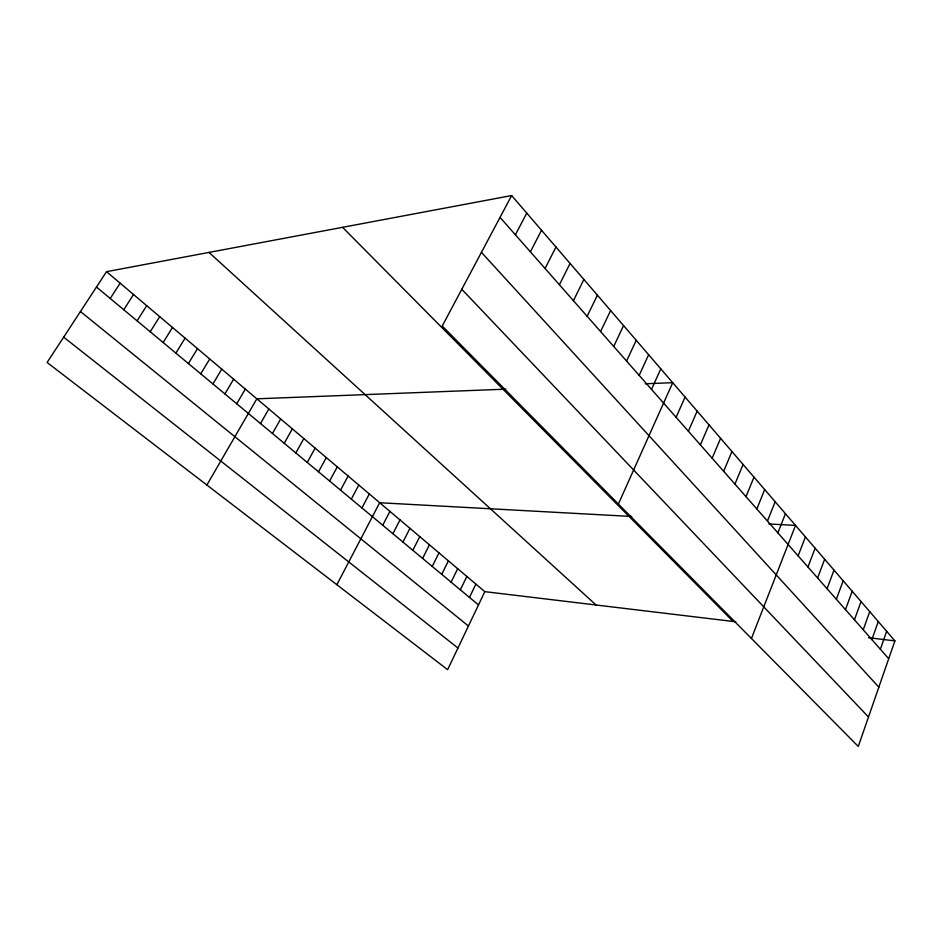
<?xml version="1.0" encoding="UTF-8"?>
<svg xmlns="http://www.w3.org/2000/svg" width="942" height="942" viewBox="0 0 942 942"><rect width="100%" height="100%" fill="white"/><g stroke="black" fill="none" stroke-linecap="round" stroke-linejoin="round"><path stroke-width="1.41" d="M894.9 640.878L858.28 746.453L442.234 326.026L511.659 195.547L894.9 640.878L868.512 637.71M880.37 649.25L886.658 631.293M871.88 639.606L878.274 621.555M863.237 629.798L869.737 611.629M854.441 619.801L861.047 601.526M845.48 609.627L852.192 591.246M836.355 599.277L843.184 580.778M827.064 588.715L834 570.11M817.597 577.964L824.65 559.254M807.953 567.013L815.136 548.185M798.121 555.851L805.422 536.905M751.433 638.476L795.531 525.412L768.825 523.952M777.88 532.866L785.451 513.696M767.471 521.044L775.172 501.745M756.838 508.974L764.68 489.569M746.005 496.67L753.989 477.135M734.948 484.117L743.085 464.465M723.668 471.294L731.958 451.524M712.152 458.224L720.595 438.324M700.389 444.871L708.996 424.854M688.378 431.236L697.162 411.101M676.12 417.306L685.069 397.041M618.388 504.029L672.718 382.699L645.235 383.759M651.511 389.352L660.801 368.852M639.171 375.352L648.649 354.734M626.571 361.045L636.239 340.309M613.713 346.444L623.569 325.579M735.796 621.779L484.812 591.647L447.638 669.68L47.1 362.47L106.517 271.673L511.659 195.547M469.481 597.428L475.887 584.099M600.572 331.525L610.628 310.542M460.355 589.845L466.843 576.445M587.149 316.276L597.405 295.176M451.112 582.144L457.671 568.697M573.431 300.698L583.887 279.48M441.739 574.349L448.38 560.843M432.237 566.448L438.972 552.883M559.407 284.767L570.087 263.43M422.617 558.429L429.422 544.806M412.843 550.305L419.755 536.622M402.952 542.074L409.947 528.332M545.065 268.482L555.968 247.028M392.908 533.714L399.997 519.913M530.405 251.832L541.532 230.26M382.735 525.247L389.917 511.388M336.871 584.723L379.685 502.734L631.682 516.475M515.404 234.793L526.766 213.104M361.94 507.95L369.311 493.961M351.319 499.107L358.796 485.059M340.545 490.146L348.116 476.028M329.618 481.044L337.283 466.867M318.514 471.812L326.297 457.577M307.257 462.44L315.146 448.145M295.835 452.937L303.83 438.572M284.237 443.282L292.35 428.857M272.462 433.485L280.681 419.002M260.498 423.535L268.847 408.981M206.887 485.024L256.836 398.819L505.795 389.164M236.725 403.753L245.309 389.07M224.914 393.921L233.616 379.19M212.927 383.947L221.759 369.146M200.764 373.833L209.713 358.973M188.412 363.553L197.49 348.634M175.883 353.12L185.091 338.131M163.154 342.523L172.492 327.486M150.225 331.772L159.704 316.665M137.096 320.845L146.716 305.679M123.767 309.753L133.529 294.516M110.226 298.484L120.129 283.189M63.667 337.154L457.953 648.037M80.447 311.519L468.433 626.018M96.461 287.039L478.489 604.929M106.517 271.673L484.812 591.647M209.006 252.421L596.062 604.999M342.57 227.328L733.111 621.449M461.792 289.288L868.489 717.003M481.433 252.35L878.839 687.177M500.049 217.367L888.706 658.717"/></g></svg>
